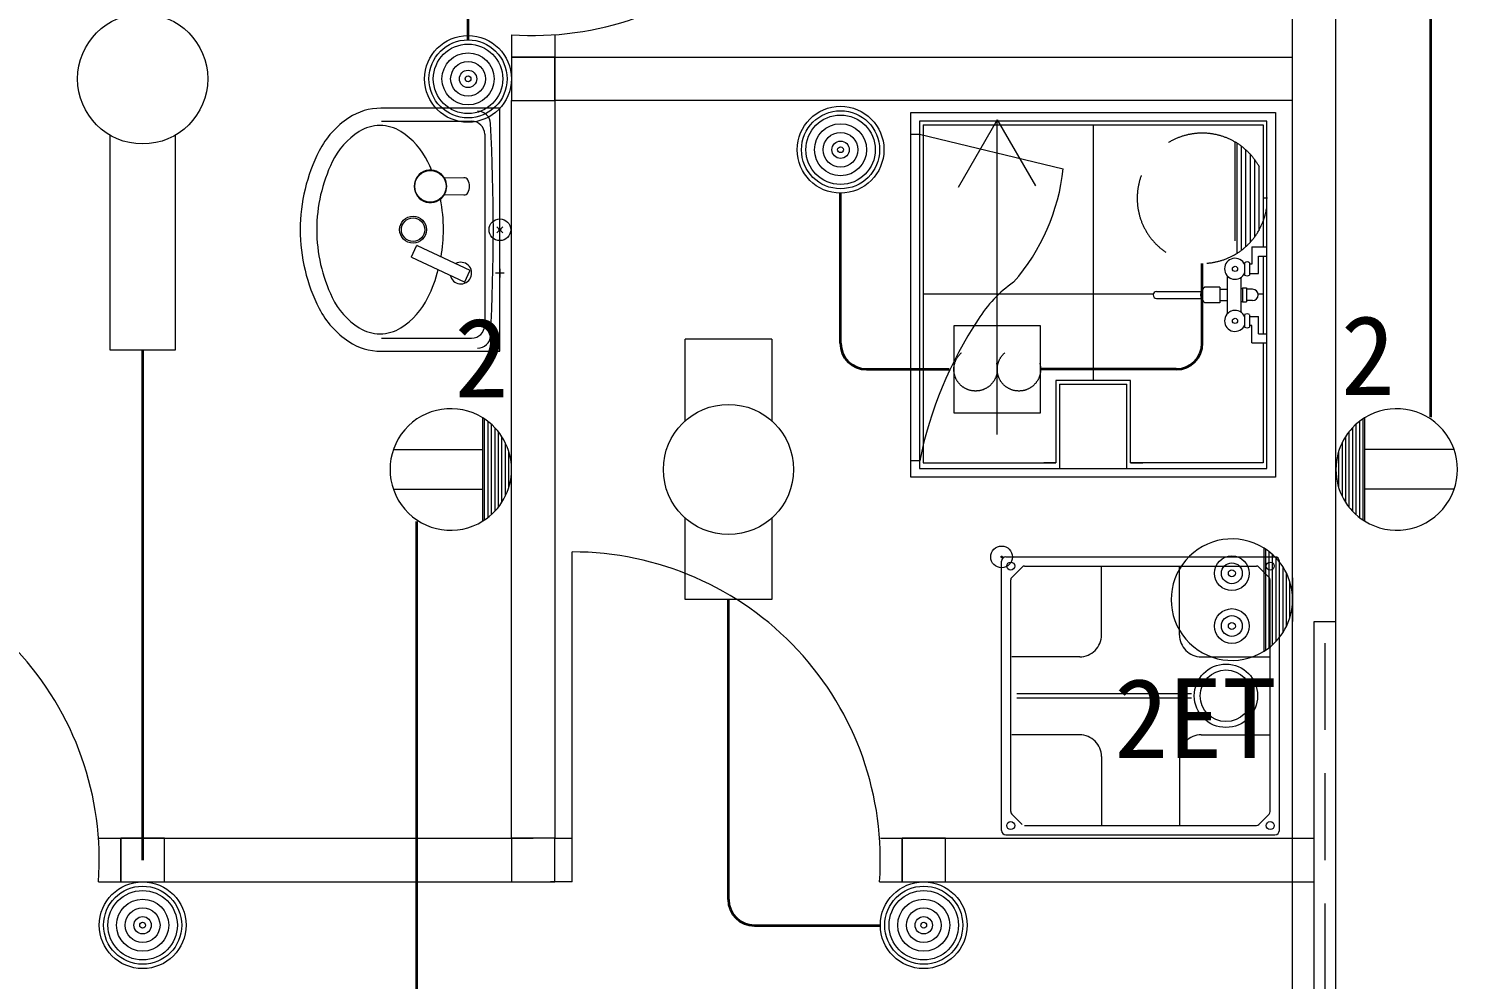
# Model space of a CAD drawing. Units: millimetres at full size, sheet at 1:100. Extents: x -20349 to 20251, y -13940 to 14060.
# Drawn here: x -7463 to -4170, y -3875 to -1684 of the extents above; entities that cross this region are included whole.
import ezdxf
from ezdxf.enums import TextEntityAlignment as Align

# ---------------------------------------------------------------- set-up
doc = ezdxf.new("R2010")
doc.units = ezdxf.units.MM
doc.header["$LTSCALE"] = 100
doc.header["$PDMODE"] = 32
doc.header["$PDSIZE"] = 50
doc.linetypes.add('DASHED2', pattern=[3, 2, -1])
for name, color, linetype, lineweight in [('1-2', 7, 'Continuous', 18), ('1-4', 4, 'Continuous', 9), ('A-1', 2, 'Continuous', 9), ('A-2', 4, 'Continuous', 9), ('A-4', 4, 'Continuous', 9), ('A-5', 7, 'Continuous', 18), ('A-7', 6, 'Continuous', 35)]:
    doc.layers.add(name, color=color, linetype=linetype, lineweight=lineweight)
doc.styles.add('ＭＳ ゴシック', font='')
doc.styles.get('ＭＳ ゴシック').set_extended_font_data('MS Gothic')

msp = doc.modelspace()

# ---------------------------------------------------------------- linework, layer by layer
at = {"layer": '1-2'}
for p, q in [((-4550, -3550), (-4550, -50)), ((-4450, -3550), (-4450, -50)), ((-6350, -1698.2), (-6350, -1750)), ((-6250, -1700), (-6250, -1750)), ((-6350, -1750), (-6250, -1750)), ((-6350, -1750), (-6350, -1850)), ((-6250, -1750), (-6350, -1750)), ((-6290.7, -1750), (-6293, -1750)), ((-6250, -1750), (-6250, -1850)), ((-6250, -1850), (-6250, -1750)), ((-6250, -1850), (-6250, -1750)), ((-6250, -1750), (-4550, -1750)), ((-6350, -1790.7), (-6350, -1793)), ((-6350, -1850), (-6250, -1850)), ((-6350, -3550), (-6350, -1850)), ((-6250, -1850), (-6250, -3550)), ((-4550, -1850), (-6250, -1850)), ((-6210, -3650), (-6210, -2890)), ((-4550, -2950), (-4550, -3050)), ((-4450, -3050), (-4450, -2950)), ((-4550, -3900), (-4550, -3050)), ((-7300, -3550), (-7250, -3550)), ((-7250, -3650), (-7250, -3550)), ((-7250, -3550), (-7150, -3550)), ((-7150, -3550), (-6300, -3550)), ((-6250, -3550), (-6350, -3550)), ((-6290.7, -3550), (-6293, -3550)), ((-6250, -3650), (-6250, -3550)), ((-6250, -3550), (-6210, -3550)), ((-6250, -3650), (-6250, -3550)), ((-5500, -3550), (-5450, -3550)), ((-5450, -3650), (-5450, -3550)), ((-5450, -3550), (-5350, -3550)), ((-5350, -3550), (-4500, -3550)), ((-7301.8, -3650), (-7250, -3650)), ((-7250, -3650), (-7150, -3650)), ((-7150, -3650), (-6300, -3650)), ((-6350, -3650), (-6250, -3650)), ((-6210, -3650), (-6260, -3650)), ((-5501.8, -3650), (-5450, -3650)), ((-5450, -3650), (-5350, -3650)), ((-5350, -3650), (-4500, -3650))]:
    msp.add_line(p, q, dxfattribs=at)
at = {"layer": '1-2', "color": 4, "linetype": 'DASHED2', "lineweight": 9}
msp.add_line((-4475, -3900), (-4475, -3050), dxfattribs=at)
at = {"layer": '1-2', "color": 4, "lineweight": 9}
msp.add_line((-4450, -4750), (-4450, -3050), dxfattribs=at)
at = {"layer": '1-2'}
for points in [[(-6250, -1750), (-6350, -1750), (-6350, -1850)], [(-6350, -1750), (-6350, -1850), (-6250, -1850)], [(-4500, -3900), (-4500, -3050), (-4450, -3050)], [(-6250, -3550), (-6350, -3550), (-6350, -3650)], [(-6350, -3550), (-6350, -3650), (-6250, -3650)]]:
    msp.add_lwpolyline(points, dxfattribs=at)
for points in [[(-7250, -3650), (-7150, -3650), (-7150, -3550), (-7250, -3550)], [(-7150, -3650), (-7150, -3550), (-7250, -3550), (-7250, -3650)], [(-5450, -3650), (-5350, -3650), (-5350, -3550), (-5450, -3550)], [(-5350, -3650), (-5350, -3550), (-5450, -3550), (-5450, -3650)]]:
    msp.add_lwpolyline(points, close=True, dxfattribs=at)
at = {"layer": '1-2', "color": 4, "lineweight": 9}
for centre, start, end in [((-6300, -990), 265.9617, 0), ((-8010, -3600), 355.9617, 90), ((-6210, -3600), 355.9617, 90)]:
    msp.add_arc(centre, 710, start, end, dxfattribs=at)
at = {"layer": '1-4'}
for p, q in [((-6649.8, -1897.6), (-6441.8, -1897.6)), ((-5429.4, -2717.8), (-5429.4, -1877.8)), ((-5429.4, -1877.8), (-4589.4, -1877.8)), ((-4609.4, -1897.8), (-5409.4, -1897.8)), ((-5409.4, -1897.8), (-5409.4, -2697.8)), ((-5401.4, -1905.8), (-4617.4, -1905.8)), ((-5401.4, -1905.8), (-5401.4, -2684.8)), ((-5009.4, -1905.8), (-5009.4, -2494.8)), ((-4617.4, -1905.8), (-4617.4, -2187.3)), ((-4609.4, -2697.8), (-4609.4, -1897.8)), ((-4589.4, -1877.8), (-4589.4, -2717.8)), ((-6411.8, -1927.6), (-6411.8, -2367.6)), ((-5429.4, -1927.8), (-5409.4, -1927.8)), ((-5409.9, -1927.8), (-5078.3, -2007.1)), ((-6459.6, -2027.7), (-6504.5, -2028.5)), ((-6504.5, -2066.7), (-6459.6, -2067.5)), ((-6369.7, -2140.6), (-6383.9, -2154.7)), ((-6383.9, -2140.6), (-6369.7, -2154.7)), ((-6580.8, -2209.9), (-6568.9, -2184.5)), ((-6568.4, -2184), (-6568.9, -2184.5)), ((-6567.7, -2184), (-6568.4, -2184)), ((-6567.7, -2184), (-6446.2, -2240.7)), ((-4643.9, -2187.3), (-4609.4, -2187.3)), ((-4643.9, -2187.3), (-4643.9, -2227.3)), ((-6580.8, -2210.7), (-6580.8, -2209.9)), ((-6580.4, -2211.2), (-6580.8, -2210.7)), ((-6580.4, -2211.2), (-6458.9, -2267.9)), ((-6376.8, -2237.6), (-6376.8, -2257.6)), ((-4660.4, -2223.6), (-4660.4, -2252.1)), ((-4648.9, -2223.6), (-4648.9, -2252.1)), ((-4643.9, -2227.3), (-4648.9, -2227.3)), ((-4628.9, -2208.3), (-4621.5, -2208.3)), ((-4628.9, -2248.3), (-4628.9, -2208.3)), ((-4621.5, -2208.3), (-4609.4, -2208.3)), ((-4617.4, -2208.3), (-4617.4, -2387.3)), ((-6457.6, -2267.4), (-6445.7, -2242)), ((-6366.8, -2247.6), (-6386.8, -2247.6)), ((-4699.6, -2340.9), (-4699.6, -2254.8)), ((-4668.6, -2338.3), (-4668.6, -2257.3)), ((-4648.9, -2248.3), (-4628.9, -2248.3)), ((-5401.4, -2295.3), (-4871, -2295.3)), ((-4863.4, -2289.8), (-4760.3, -2289.8)), ((-4717.9, -2279.8), (-4752.3, -2279.8)), ((-4717.9, -2279.8), (-4717.9, -2315.8)), ((-4717.9, -2284.8), (-4699.6, -2284.8)), ((-4668.6, -2282.7), (-4665.4, -2282.7)), ((-4665.4, -2281.8), (-4656.4, -2281.8)), ((-4665.4, -2281.8), (-4665.4, -2313.8)), ((-4656.4, -2281.8), (-4656.4, -2313.8)), ((-4642.2, -2284.8), (-4656.4, -2284.8)), ((-4629.5, -2295.3), (-4617.4, -2295.3)), ((-4863.4, -2305.8), (-4760.3, -2305.8)), ((-4717.9, -2315.8), (-4752.3, -2315.8)), ((-4717.9, -2310.8), (-4699.6, -2310.8)), ((-4668.6, -2313), (-4665.4, -2313)), ((-4665.4, -2313.8), (-4656.4, -2313.8)), ((-4642.2, -2310.8), (-4656.4, -2310.8)), ((-4660.4, -2343.4), (-4660.4, -2371.9)), ((-4648.9, -2343.4), (-4648.9, -2371.9)), ((-4648.9, -2347.3), (-4628.9, -2347.3)), ((-4643.9, -2368.3), (-4648.9, -2368.3)), ((-4643.9, -2408.3), (-4643.9, -2368.3)), ((-4628.9, -2387.3), (-4628.9, -2347.3)), ((-6649.8, -2397.6), (-6441.8, -2397.6)), ((-4628.9, -2387.3), (-4621.5, -2387.3)), ((-4621.5, -2387.3), (-4609.4, -2387.3)), ((-4643.9, -2408.3), (-4609.4, -2408.3)), ((-4617.4, -2408.3), (-4617.4, -2684.8)), ((-5095.4, -2494.8), (-5095.4, -2684.8)), ((-5086.8, -2503.8), (-5086.8, -2697.8)), ((-5086.8, -2503.8), (-4932, -2503.8)), ((-5068.3, -2503.8), (-5066.5, -2503.8)), ((-4952.3, -2503.8), (-4950.6, -2503.8)), ((-4932, -2697.8), (-4932, -2503.8)), ((-5409.4, -2679.8), (-5429.4, -2679.8)), ((-5409.4, -2697.8), (-4886.8, -2697.8)), ((-5132, -2697.8), (-4609.4, -2697.8)), ((-5086.8, -2697.8), (-4932, -2697.8)), ((-4617.4, -2684.8), (-4923.4, -2684.8)), ((-4923.4, -2684.8), (-4895.4, -2684.8)), ((-4589.4, -2717.8), (-5429.4, -2717.8)), ((-5220.5, -3531.6), (-5220.5, -2911.6)), ((-5210.5, -2901.6), (-4590.5, -2901.6)), ((-5173.2, -2924.9), (-5197.2, -2948.9)), ((-5167.5, -2922.6), (-4633.5, -2922.6)), ((-4990.4, -3081.6), (-4990.4, -2922.6)), ((-4810.6, -3081.6), (-4810.6, -2922.6)), ((-4627.9, -2924.9), (-4603.9, -2948.9)), ((-4580.5, -3531.6), (-4580.5, -2911.6)), ((-5199.5, -3488.5), (-5199.5, -2954.6)), ((-4601.5, -3488.5), (-4601.5, -2954.6)), ((-5040.5, -3131.6), (-5197.1, -3131.6)), ((-4760.5, -3131.6), (-4604, -3131.6)), ((-5185.5, -3216.6), (-4782.6, -3216.6)), ((-5185.5, -3226.6), (-4782.6, -3226.6)), ((-5040.5, -3311.5), (-5197.1, -3311.5)), ((-4760.5, -3311.5), (-4604, -3311.5)), ((-4990.4, -3361.6), (-4990.4, -3520.6)), ((-4810.6, -3361.6), (-4810.6, -3520.6)), ((-5197.2, -3494.2), (-5173.2, -3518.2)), ((-5167.5, -3520.6), (-4633.5, -3520.6)), ((-4603.9, -3494.2), (-4627.9, -3518.2)), ((-4603.9, -3494.2), (-4627.9, -3518.2)), ((-5210.5, -3541.6), (-4590.5, -3541.6))]:
    msp.add_line(p, q, dxfattribs=at)
for points in [[(-6650.8, -2427.6), (-6376.8, -2427.6), (-6376.8, -1867.6), (-6650.8, -1867.6)], [(-4923.4, -2684.8), (-4923.4, -2494.8), (-5095.4, -2494.8)], [(-5401.4, -2684.8), (-5095.4, -2684.8), (-5123.4, -2684.8)]]:
    msp.add_lwpolyline(points, dxfattribs=at)
for centre, radius in [((-6536.8, -2047.6), 36.2), ((-6576.8, -2147.6), 31), ((-6576.8, -2147.6), 27), ((-6376.8, -2147.6), 2), ((-4682.6, -2237.8), 6), ((-4682.6, -2357.6), 6), ((-5220.5, -2901.6), 2), ((-5199.5, -2922.6), 9.25), ((-4601.5, -2922.6), 9.25), ((-4703.5, -3221.6), 73), ((-4703.5, -3221.6), 59.5), ((-5199.5, -3520.6), 9.25), ((-4601.5, -3520.6), 9.25)]:
    msp.add_circle(centre, radius, dxfattribs=at)
for centre, radius, start, end in [((-6650.8, -2002.6), 135, 90, 123.3766), ((-6428.2, -1904.6), 30, 3.0294, 90), ((-6615, -2056.9), 200, 123.3766, 153.025), ((-6652.8, -1997.6), 90, 90, 122.348), ((-6652.8, -1997.6), 90, 57.652, 90), ((-6441.8, -1927.6), 30, 0, 90), ((-11019.8, -2147.6), 4628, 356.9706, 3.0294), ((-6610, -2065.2), 170, 122.348, 154.2934), ((-6695.6, -2065.2), 170, 25.7066, 57.652), ((-6436.8, -2147.6), 400, 153.025, 180), ((-6438.8, -2147.6), 360, 154.2934, 180), ((-6866.8, -2147.6), 360, 22.4368, 25.7066), ((-5554.5, -1954.5), 479.1, 319.0048, 353.7007), ((-6536.8, -2047.6), 37.5, 30.5988, 329.4052), ((-6536.8, -2047.6), 37.5, 329.4052, 30.5988), ((-6459.4, -2037.7), 10, 29.6905, 91.0426), ((-6476.8, -2047.6), 30, 330.3052, 29.6944), ((-6459.4, -2057.5), 10, 268.9485, 330.2955), ((-6866.8, -2147.6), 360, 0, 11.28), ((-6436.8, -2147.6), 400, 180, 206.975), ((-6438.8, -2147.6), 360, 180, 205.7066), ((-6866.8, -2147.6), 360, 350.0398, 0), ((-6466.8, -2247.6), 25, 191.8699, 118.1301), ((-4682.6, -2237.6), 24.2, 23.2335, 336.7665), ((-4654.7, -2232.1), 10.3, 56.145, 123.855), ((-6866.8, -2147.6), 360, 334.2934, 345.146), ((-6458.5, -2266.9), 1, 245, 335), ((-6446.6, -2241.6), 1, 335, 65), ((-5035, -2500.4), 280.3, 124.2937, 148.6956), ((-4682.6, -2237.8), 24, 224.9005, 246.4016), ((-4654.7, -2243.5), 10.3, 236.145, 303.855), ((-6610, -2230), 170, 205.7066, 237.652), ((-6695.6, -2230), 170, 302.348, 334.2934), ((-4863.4, -2297.8), 8, 90, 270), ((-4740.3, -2297.8), 21.6, 123.7134, 236.2866), ((-4642.2, -2297.8), 13, 270, 90), ((-6615, -2238.3), 200, 206.975, 236.6234), ((-4682.6, -2357.8), 24.2, 23.2335, 336.7665), ((-4682.6, -2357.6), 24, 113.5983, 135.0995), ((-6441.8, -2367.6), 30, 270, 0), ((-4513.5, -2861.2), 914, 146.3542, 168.5576), ((-4654.7, -2351.9), 10.3, 56.145, 123.855), ((-6652.8, -2297.6), 90, 237.652, 270), ((-6652.8, -2297.6), 90, 270, 302.348), ((-6428.2, -2390.6), 30, 270, 356.9706), ((-4654.7, -2363.3), 10.3, 236.145, 303.855), ((-6650.8, -2292.6), 135, 236.6234, 270), ((-5210.5, -2911.6), 10, 90, 180), ((-5167.5, -2930.6), 8, 90, 135), ((-4633.5, -2930.6), 8, 45, 90), ((-4590.5, -2911.6), 10, 0, 90), ((-5191.5, -2954.6), 8, 135, 180), ((-4609.5, -2954.6), 8, 0, 45), ((-5040.5, -3081.6), 50.1, 269.9996, 0.0004), ((-4760.5, -3081.6), 50.1, 179.9995, 270.0004), ((-5040.5, -3361.6), 50.1, 359.9996, 90.0004), ((-4760.5, -3361.6), 50.1, 89.9995, 180.0004), ((-5191.5, -3488.5), 8, 180, 225), ((-4609.5, -3488.5), 8, 315, 0), ((-4633.5, -3512.6), 8, 270, 315), ((-5210.5, -3531.6), 10, 180, 270), ((-4590.5, -3531.6), 10, 270, 0)]:
    msp.add_arc(centre, radius, start, end, dxfattribs=at)
for p in [(-6376.8, -2147.6), (-5220.5, -2901.6)]:
    msp.add_point(p, dxfattribs=at)
at = {"layer": 'A-1'}
for p, q in [((-7275, -2425), (-7275, -1929.9)), ((-7125, -1929.9), (-7125, -1958.6)), ((-7125, -1958.6), (-7125, -2425)), ((-5950, -2588.2), (-5950, -2400)), ((-5750, -2400), (-5950, -2400)), ((-5750, -2400), (-5750, -2588.2)), ((-7125, -2425), (-7275, -2425))]:
    msp.add_line(p, q, dxfattribs=at)
at = {"layer": 'A-1', "color": 4}
for p, q in [((-4678.1, -1948.2), (-4678.1, -2202)), ((-4668.1, -1955.1), (-4668.1, -2195.1)), ((-4658.1, -1963.3), (-4658.1, -2186.9)), ((-4648.1, -1973.1), (-4648.1, -2177.1)), ((-4638.1, -1985.1), (-4638.1, -2165.1)), ((-4628.1, -2000.2), (-4628.1, -2149.9)), ((-4618.1, -2021.2), (-4618.1, -2128.9))]:
    msp.add_line(p, q, dxfattribs=at)
at = {"layer": 'A-1', "color": 4, "linetype": 'DASHED2'}
msp.add_line((-4608.1, -2075.1), (-4618.1, -2075.1), dxfattribs=at)
at = {"layer": 'A-1', "color": 7, "linetype": 'DASHED2', "lineweight": 18}
msp.add_lwpolyline([(-4683.1, -1945.9), (-4683.1, -1973.2), (-4683.1, -2203.9)], dxfattribs=at)
at = {"layer": 'A-1'}
msp.add_lwpolyline([(-5750, -2811.8), (-5750, -3000), (-5950, -3000), (-5950, -2811.8)], dxfattribs=at)
for centre in [(-7200, -1800), (-5850, -2700)]:
    msp.add_circle(centre, 150, dxfattribs=at)
at = {"layer": 'A-1', "linetype": 'DASHED2'}
msp.add_arc((-4758.1, -2075.1), 150, 45, 44.9998, dxfattribs=at)
at = {"layer": 'A-2'}
for p, q in [((-5230.6, -1894.3), (-5320.9, -2050.7)), ((-5230.6, -1894.3), (-5142.6, -2046.8)), ((-5230.6, -2619.3), (-5230.6, -1894.3))]:
    msp.add_line(p, q, dxfattribs=at)
at = {"layer": 'A-2', "color": 2, "linetype": 'DASHED2'}
msp.add_lwpolyline([(-5130.6, -2569.3), (-5130.6, -2369.3), (-5330.6, -2369.3), (-5330.6, -2569.3)], close=True, dxfattribs=at)
at = {"layer": 'A-2', "color": 7, "linetype": 'DASHED2', "lineweight": 18}
for centre in [(-5280.6, -2469.3), (-5180.6, -2469.3)]:
    msp.add_circle(centre, 50, dxfattribs=at)
at = {"layer": 'A-4', "color": 7, "lineweight": 18}
for p, q in [((-6415.8, -2818.8), (-6415.8, -2581.2)), ((-4384.2, -2581.2), (-4384.2, -2818.8)), ((-6622.3, -2654.4), (-6415.8, -2654.4)), ((-4177.7, -2654.4), (-4384.2, -2654.4)), ((-6622.3, -2745.6), (-6415.8, -2745.6)), ((-4177.7, -2745.6), (-4384.2, -2745.6)), ((-4615.8, -3118.9), (-4615.8, -2881.3))]:
    msp.add_line(p, q, dxfattribs=at)
at = {"layer": 'A-4'}
for p, q in [((-6412, -2816.3), (-6412, -2583.7)), ((-6404, -2810.6), (-6404, -2589.4)), ((-6396, -2803.9), (-6396, -2596.1)), ((-4404, -2596.1), (-4404, -2803.9)), ((-4396, -2589.4), (-4396, -2810.6)), ((-4388, -2583.7), (-4388, -2816.3)), ((-6388, -2796), (-6388, -2604)), ((-6380, -2786.7), (-6380, -2613.3)), ((-6372, -2775.5), (-6372, -2624.5)), ((-4428, -2624.5), (-4428, -2775.5)), ((-4420, -2613.3), (-4420, -2786.7)), ((-4412, -2604), (-4412, -2796)), ((-6364, -2761.3), (-6364, -2638.7)), ((-6356, -2740.9), (-6356, -2659.1)), ((-4444, -2659.1), (-4444, -2740.9)), ((-4436, -2638.7), (-4436, -2761.3)), ((-4612, -3116.4), (-4612, -2883.7)), ((-4604, -3110.6), (-4604, -2889.5)), ((-4596, -3103.9), (-4596, -2896.2)), ((-4588, -3096.1), (-4588, -2904)), ((-4580, -3086.8), (-4580, -2913.3)), ((-4572, -3075.6), (-4572, -2924.5)), ((-4564, -3061.3), (-4564, -2938.8)), ((-4556, -3041), (-4556, -2959.1))]:
    msp.add_line(p, q, dxfattribs=at)
at = {"layer": 'A-4', "color": 2}
for centre, radius in [((-4689.9, -2939.3), 40), ((-4689.9, -2939.3), 24), ((-4689.9, -2939.3), 8), ((-4689.9, -3060.8), 40), ((-4689.9, -3060.8), 24), ((-4689.9, -3060.8), 8)]:
    msp.add_circle(centre, radius, dxfattribs=at)
for centre, start, end in [((-6489.9, -2700), 58.0536, 301.9466), ((-4310.1, -2700), 238.0536, 121.9466), ((-6489.9, -2700), 301.9466, 58.0534), ((-4310.1, -2700), 121.9466, 238.0534), ((-4689.9, -3000.1), 58.0536, 301.9466), ((-4689.9, -3000.1), 301.9466, 58.0534)]:
    msp.add_arc(centre, 140, start, end, dxfattribs=at)
at = {"layer": 'A-5'}
for centre, radius in [((-6450.2, -1800), 100), ((-6450.2, -1800), 90), ((-6450.2, -1800), 80), ((-6450.2, -1800), 60), ((-6450.2, -1800), 40), ((-6450.2, -1800), 20), ((-6450.2, -1800), 6.66), ((-5591.7, -1963.3), 100), ((-5591.7, -1963.3), 90), ((-5591.7, -1963.3), 80), ((-5591.7, -1963.3), 60), ((-5591.7, -1963.3), 40), ((-5591.7, -1963.3), 20), ((-5591.7, -1963.3), 6.66), ((-7200, -3750.2), 100), ((-5400, -3750.2), 100), ((-7200, -3750.2), 90), ((-7200, -3750.2), 80), ((-5400, -3750.2), 90), ((-5400, -3750.2), 80), ((-7200, -3750.2), 60), ((-7200, -3750.2), 40), ((-5400, -3750.2), 60), ((-5400, -3750.2), 40), ((-7200, -3750.2), 20), ((-7200, -3750.2), 6.66), ((-5400, -3750.2), 20), ((-5400, -3750.2), 6.66)]:
    msp.add_circle(centre, radius, dxfattribs=at)
at = {"layer": 'A-7'}
for p, q in [((-4232.2, -1377.7), (-4232.2, -2579.9)), ((-6450.9, -1410), (-6450.9, -1710)), ((-5591.7, -2409.3), (-5591.7, -2063.3)), ((-4758.1, -2409.3), (-4758.1, -2225.1)), ((-7200, -2425), (-7200, -3600)), ((-5531.7, -2469.3), (-5341, -2469.3)), ((-4818.1, -2469.3), (-5130.6, -2469.3)), ((-6567.8, -4018.1), (-6567.8, -2820.1)), ((-5850, -3690.9), (-5850, -3000)), ((-5790, -3750.9), (-5500, -3750.9))]:
    msp.add_line(p, q, dxfattribs=at)
for centre, start, end in [((-5531.7, -2409.3), 180, 270), ((-4818.1, -2409.3), 270, 0), ((-5790, -3690.9), 180, 270)]:
    msp.add_arc(centre, 60, start, end, dxfattribs=at)

# ---------------------------------------------------------------- texts
at = {"layer": 'A-4', "style": 'ＭＳ ゴシック'}
for s, p in [('2', (-6481.5, -2589.2)), ('2', (-4438.8, -2583.5)), ('2ET', (-4961, -3419.6))]:
    msp.add_text(s, height=183.3, dxfattribs=at).set_placement(p, align=Align.BOTTOM_LEFT)

doc.saveas('drawing.dxf')
